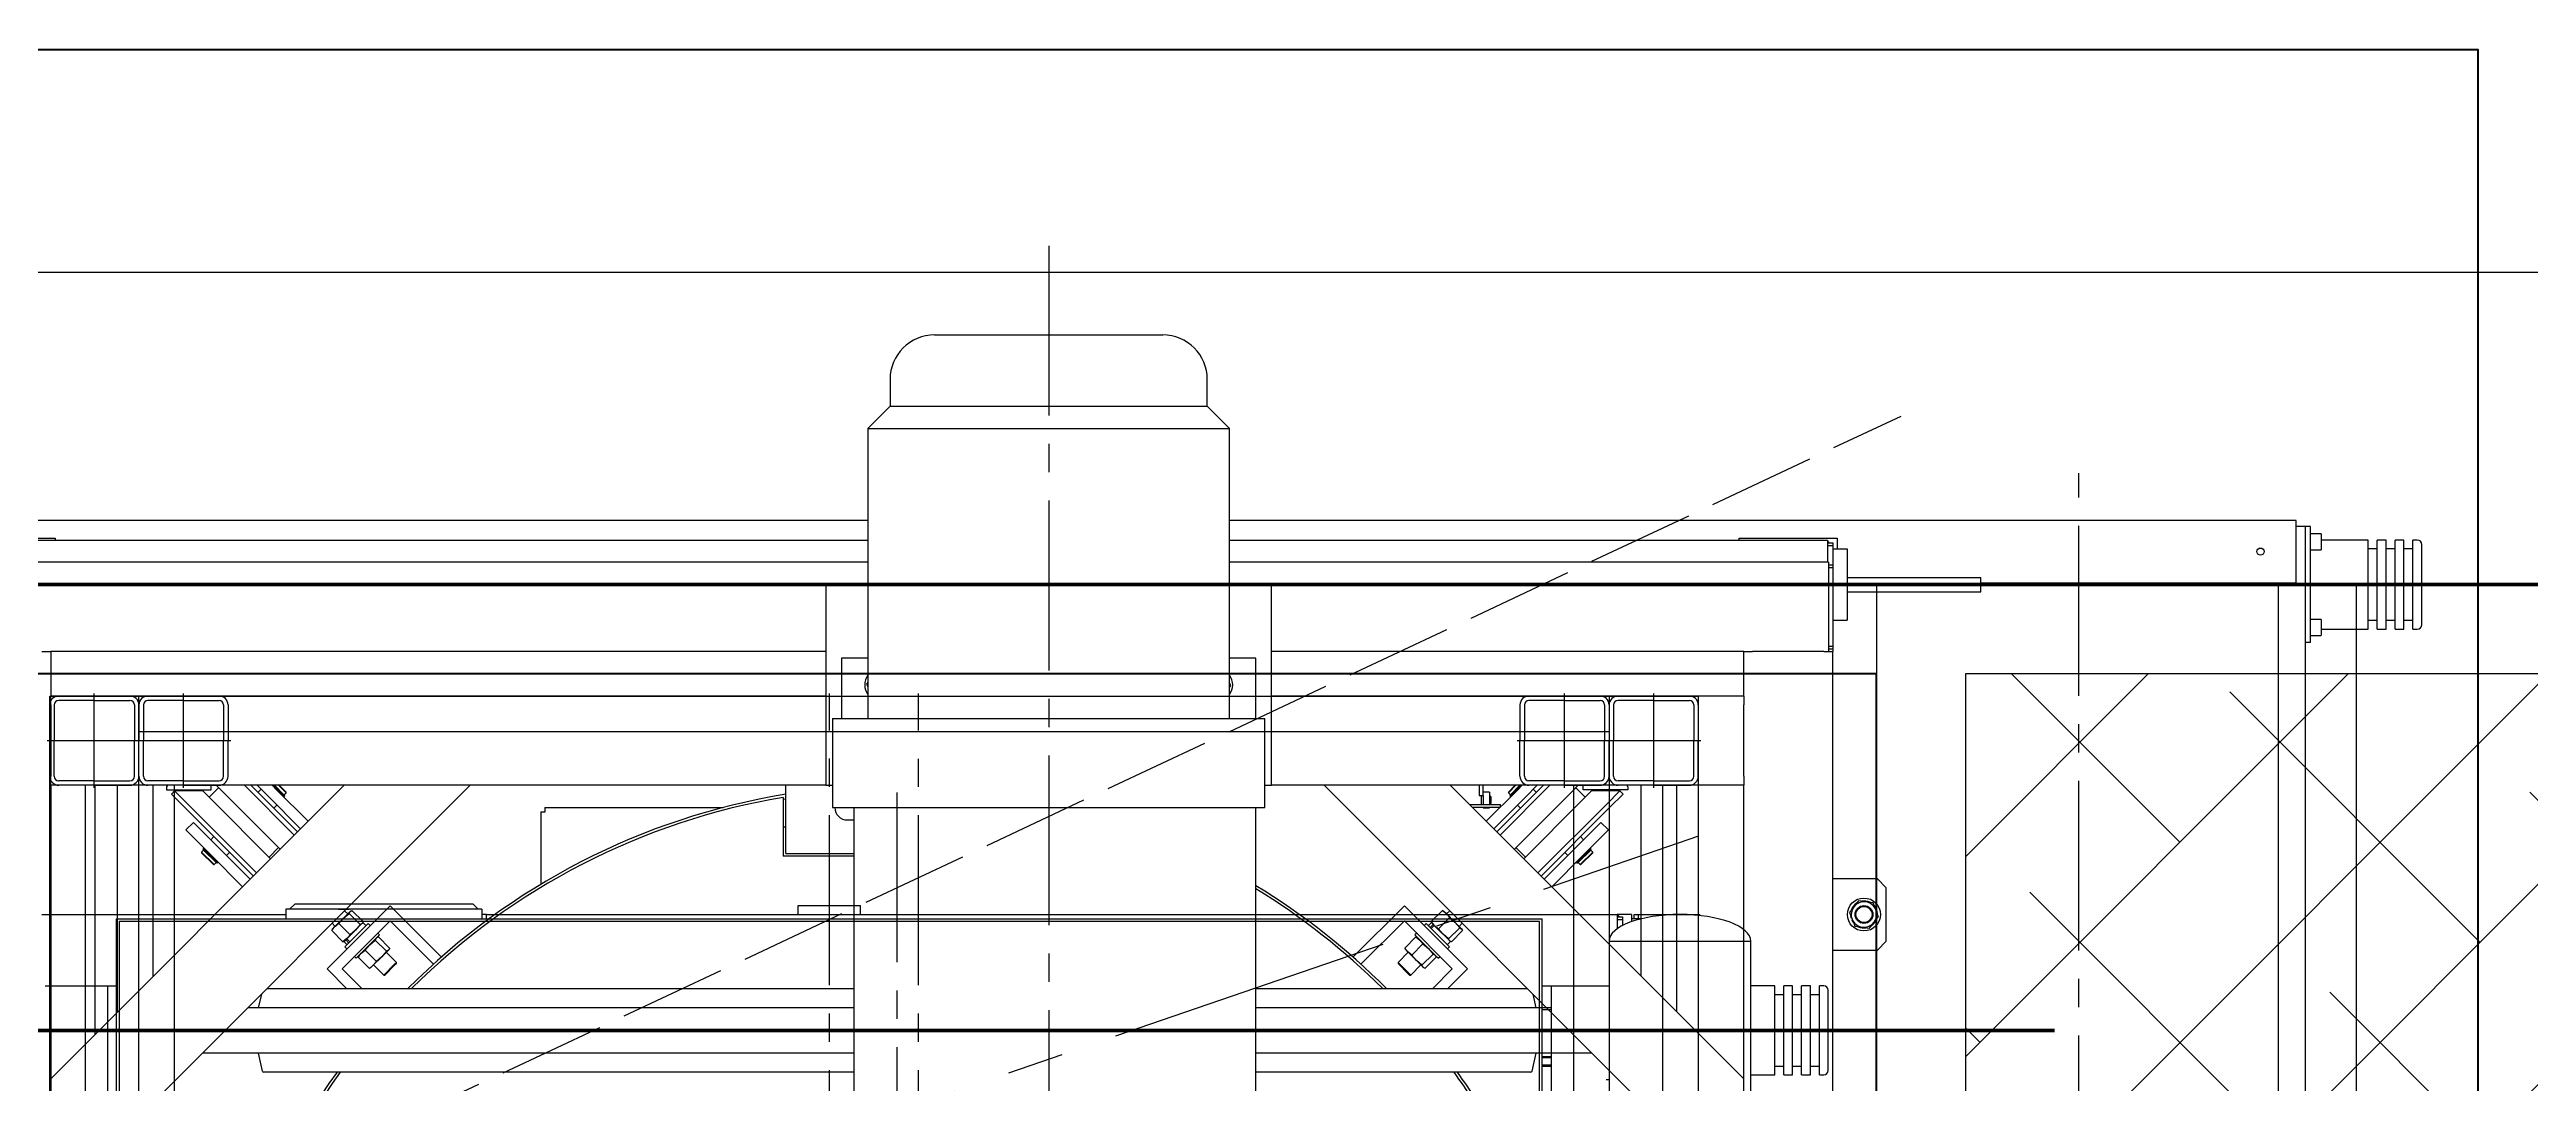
# Model space of a CAD drawing. Header units: millimetres. Extents: x 163705 to 1616509, y 81827 to 302547.
# Drawn here: x 214803 to 217582, y 149705 to 150860 of the extents above; entities that cross this region are included whole.
import ezdxf

# ---------------------------------------------------------------- set-up
doc = ezdxf.new("R2010")
doc.units = ezdxf.units.MM
doc.header["$LTSCALE"] = 10
for name, pattern in [('ACAD_ISO02W100', [15, 12, -3]), ('CENTER', [50.8, 31.75, -6.35, 6.35, -6.35]), ('CENTER2', [28.575, 19.05, -3.175, 3.175, -3.175])]:
    doc.linetypes.add(name, pattern=pattern)
for name, color, linetype, lineweight in [('1-中心线', 1, 'CENTER2', 0), ('1-填充', 8, 'Continuous', 18), ('1-护栏', 4, 'Continuous', 18), ('1-虚线', 8, 'ACAD_ISO02W100', 0), ('1-设备轮廓', 2, 'Continuous', 18), ('1-轴线', 9, 'CENTER', 0)]:
    doc.layers.add(name, color=color, linetype=linetype, lineweight=lineweight)
doc.styles.get("Standard").update_dxf_attribs({"font": 'arial.ttf'})

# ---------------------------------------------------------------- blocks, each defined once
blk = doc.blocks.new('G$CCFF6A2D1')
for p, q in [((3, 93), (3, 53)), ((8, 93), (8, 53)), ((53, 103), (13, 103)), ((53, 98), (13, 98)), ((53, 0), (53, 106)), ((53, 103), (93, 103)), ((53, 98), (93, 98)), ((98, 93), (98, 53)), ((103, 93), (103, 53)), ((0, 53), (106, 53)), ((3, 13), (3, 53)), ((8, 13), (8, 53)), ((98, 13), (98, 53)), ((103, 13), (103, 53)), ((53, 8), (13, 8)), ((53, 3), (13, 3)), ((53, 8), (93, 8)), ((53, 3), (93, 3))]:
    blk.add_line(p, q)
for centre, radius, start, end in [((13, 93), 10, 90, 180), ((13, 93), 5, 90, 180), ((93, 93), 10, 0, 90), ((93, 93), 5, 0, 90), ((13, 13), 10, 180, 270), ((13, 13), 5, 180, 270), ((93, 13), 5, 270, 0), ((93, 13), 10, 270, 0)]:
    blk.add_arc(centre, radius, start, end)
blk.add_text('HC_SUPERPART', height=0.001).set_placement((53, 53))
blk = doc.blocks.new('G$CB724F952')
blk.add_lwpolyline([(3, 3), (3, 1753), (1753, 1753), (1753, 3)], close=True)
for points in [[(1653, 1713), (103, 1713)], [(43, 103), (43, 1653)], [(1713, 1653), (1713, 103)], [(1653, 43), (103, 43)]]:
    blk.add_lwpolyline(points)
at = {"layer": '1-中心线'}
for p, q in [((878, 0), (878, 1756)), ((0, 878), (1756, 878))]:
    blk.add_line(p, q, dxfattribs=at)
for p in [(0, 1650), (1650, 1650), (0, 0), (1650, 0)]:
    blk.add_blockref('G$CCFF6A2D1', p)
blk = doc.blocks.new('G$C3B61D3F5')
for p, q in [((1421, 1335.9), (1201, 1335.9)), ((1201, 1335.9), (1201, 1325)), ((1211, 1341.7), (1205.2, 1335.9)), ((1411, 1341.7), (1211, 1341.7)), ((1260, 1335.9), (1272, 1335.9)), ((1362, 1335.9), (1350, 1335.9)), ((1416.8, 1335.9), (1411, 1341.7)), ((1421, 1335.9), (1421, 1325)), ((1776, 1330), (1776, 1340)), ((1776, 1340), (1846, 1340)), ((1846, 1330), (1846, 1340)), ((927, 1330), (1201, 1330)), ((1011, 1095), (1011, 1325)), ((1011, 1325), (2611, 1325)), ((2608, 1322), (1014, 1322)), ((1014, 1322), (1014, 1095)), ((1426, 1330), (1421, 1330)), ((1426, 1325), (1426, 1330)), ((1426, 1330), (2695, 1330)), ((2608, 1095), (2608, 1322)), ((2611, 1095), (2611, 1325)), ((2711, 1330), (2695, 1330)), ((2695, 1330), (2695, 1320)), ((2695, 1327.5), (2701, 1327.5)), ((2695, 1324.5), (2701, 1324.5)), ((2695, 1320), (2695, 1313.9)), ((2701, 1327.5), (2701, 1324.5)), ((2701, 1324.5), (2701, 1317.5)), ((2711, 1330), (2711, 1322)), ((2719, 1325), (2711, 1325)), ((2711, 1322), (2711, 1321.8)), ((2714, 1325), (2714, 1330)), ((2714, 1330), (2719, 1330)), ((2719, 1325), (2719, 1330)), ((2719, 1330), (2783, 1330)), ((2721.6, 1325), (2719, 1325)), ((2783, 1329.3), (2783, 1330)), ((2783, 1330), (2788, 1330)), ((2788, 1328.8), (2788, 1330)), ((2686, 1300), (2686, 1145)), ((2686, 1300), (2845, 1300)), ((2686, 1300), (2845, 1300)), ((2845, 1125), (2845, 1300)), ((931, 1250), (991, 1250)), ((991, 1250), (1001, 1250)), ((1001, 1250), (1011, 1250)), ((1001, 1120), (1001, 1250)), ((2611, 1250), (2621, 1250)), ((2611, 1225.5), (2621, 1225.5)), ((2611, 1223.5), (2621, 1223.5)), ((2621, 1250), (2621, 1120)), ((2621, 1250), (2631, 1250)), ((2631, 1250), (2686, 1250)), ((2872, 1250), (2845, 1250)), ((2872, 1150), (2872, 1250)), ((2882, 1240), (2872, 1240)), ((2892, 1250), (2882, 1250)), ((2882, 1150), (2882, 1250)), ((2892, 1150), (2892, 1250)), ((2902, 1240), (2892, 1240)), ((2912, 1250), (2902, 1250)), ((2902, 1150), (2902, 1250)), ((2912, 1150), (2912, 1250)), ((2922, 1240), (2912, 1240)), ((2927, 1250), (2922, 1250)), ((2922, 1150), (2922, 1250)), ((2932, 1155), (2932, 1245)), ((2611, 1170.6), (2621, 1170.6)), ((2611, 1169.5), (2621, 1169.5)), ((2611, 1161.5), (2621, 1161.5)), ((2611, 1160.5), (2621, 1160.5)), ((2621, 1159.5), (2611, 1159.5)), ((2682.7, 1145), (2686, 1145)), ((2686, 1145), (2686, 1095)), ((2845, 1150), (2872, 1150)), ((2872, 1160), (2882, 1160)), ((2882, 1150), (2892, 1150)), ((2892, 1160), (2902, 1160)), ((2902, 1150), (2912, 1150)), ((2912, 1160), (2922, 1160)), ((2922, 1150), (2927, 1150))]:
    blk.add_line(p, q)
at = {"flags": 128}
blk.add_lwpolyline([(2697.6, 1327.5), (2696.6, 1328.3), (2695, 1329.2)], dxfattribs=at)
for centre, start, end in [((2927, 1245), 0, 90), ((2927, 1155), 270, 0)]:
    blk.add_arc(centre, 5, start, end)
for major_axis, start_param, end_param in [((-79.5, 0), 4.712389, 6.283185), ((79.5, 0), 0, 1.570796)]:
    blk.add_ellipse((2765.5, 1300), major_axis=major_axis, ratio=0.377358, start_param=start_param, end_param=end_param)
at = {"layer": '1-中心线'}
blk.add_line((2737, 1200), (3002, 1200), dxfattribs=at)
blk = doc.blocks.new('A$C2f6614b9')
at = {"layer": '1-护栏'}
blk.add_lwpolyline([(0, 450), (17263.8, 450), (17263.8, 7650), (0, 7650)], close=True, dxfattribs=at)
at = {"layer": '1-设备轮廓', "lineweight": 50, "ltscale": 5}
blk.add_line((16925, 7150), (1300, 7150), dxfattribs=at)
at = {"layer": '1-设备轮廓'}
for name, p in [('G$CB724F952', (14672, 5772)), ('G$C3B61D3F5', (13739, 5950))]:
    blk.add_blockref(name, p, dxfattribs=at)
blk = doc.blocks.new('SW_CENTERMARKSYMBOL_0')
at = {"lineweight": 18}
for p, q in [((0, 5), (0, 774.5)), ((-5, 0), (-774.5, 0)), ((0, 0), (-2.5, 0)), ((0, 0), (0, 2.5)), ((0, 0), (0, -2.5)), ((0, 0), (2.5, 0)), ((5, 0), (774.5, 0)), ((0, -5), (0, -774.5))]:
    blk.add_line(p, q, dxfattribs=at)
blk = doc.blocks.new('G$CE9C43516')
for p, q in [((1413, 2560), (1669, 2560)), ((1363, 2510), (1363, 2480)), ((1719, 2480), (1719, 2510)), ((1363, 2480), (1338, 2455)), ((1363, 2480), (1719, 2480)), ((1744, 2455), (1719, 2480)), ((1338, 2455), (1338, 2130)), ((1338, 2455), (1744, 2455)), ((1744, 2130), (1744, 2455)), ((1338, 2352), (241, 2352)), ((2941, 2352), (1744, 2352)), ((2941, 2349), (2941, 2352)), ((2941, 2282), (2941, 2349)), ((2951, 2345), (2941, 2345)), ((2957, 2345), (2951, 2345)), ((2951, 2345), (2951, 2280)), ((2957, 2215), (2957, 2345)), ((2968.9, 2337), (2957, 2337)), ((2969, 2336.9), (2969, 2319.1)), ((316, 2332), (426, 2332)), ((327, 2330), (1338, 2330)), ((426, 2332), (426, 2330)), ((1744, 2330), (2415, 2330)), ((2316, 2332), (2426, 2332)), ((2316, 2330), (2316, 2332)), ((2415, 2330), (2415, 2318)), ((2415, 2327), (2421, 2327)), ((2415, 2324), (2421, 2324)), ((2415, 2318), (2415, 2305)), ((2421, 2327), (2421, 2324)), ((2421, 2324), (2421, 2302)), ((2421, 2320), (2437, 2320)), ((2426, 2332), (2426, 2320)), ((2437, 2320), (2437, 2240)), ((2957, 2319), (2968.9, 2319)), ((3022, 2330), (2969, 2330)), ((3022, 2230), (3022, 2330)), ((3032, 2320), (3022, 2320)), ((3042, 2330), (3032, 2330)), ((3032, 2230), (3032, 2330)), ((3042, 2230), (3042, 2330)), ((3052, 2320), (3042, 2320)), ((3062, 2330), (3052, 2330)), ((3052, 2230), (3052, 2330)), ((3062, 2230), (3062, 2330)), ((3072, 2320), (3062, 2320)), ((3077, 2330), (3072, 2330)), ((3072, 2230), (3072, 2330)), ((3082, 2235), (3082, 2325)), ((1338, 2305), (326, 2305)), ((1338, 2280), (1291, 2280)), ((1291, 2280), (1291, 2055)), ((2416, 2305), (1744, 2305)), ((1791, 2280), (1744, 2280)), ((1791, 2055), (1791, 2280)), ((2416, 2305), (2416, 2295)), ((2416, 2302), (2421, 2302)), ((2416, 2299), (2421, 2299)), ((2416, 2295), (2416, 2215)), ((2421, 2302), (2421, 2299)), ((2421, 2299), (2421, 2211)), ((2437, 2288), (2552.4, 2288)), ((2552.4, 2288), (2587, 2288)), ((2587, 2272), (2587, 2288)), ((2587, 2282), (2941, 2282)), ((2921, 2280), (2587, 2280)), ((2597, 2282), (2597, 2280)), ((2797, 2280), (2797, 2282)), ((2857, 2280), (3182, 2280)), ((2861, 2280), (2861, 2282)), ((2921, 2280), (2921, 280)), ((2951, 2280), (2921, 2280)), ((2921, 2280), (2921, 280)), ((2941, 2282), (2941, 2280)), ((2951, 2280), (2951, 280)), ((2437, 2272), (2552.4, 2272)), ((2552.4, 2272), (2587, 2272)), ((2421, 2240), (2437, 2240)), ((2968.9, 2241), (2957, 2241)), ((2969, 2240.9), (2969, 2223.1)), ((2969, 2230), (3022, 2230)), ((3022, 2240), (3032, 2240)), ((3032, 2230), (3042, 2230)), ((3042, 2240), (3052, 2240)), ((3052, 2230), (3062, 2230)), ((3062, 2240), (3072, 2240)), ((3072, 2230), (3077, 2230)), ((411, 2205), (421, 2205)), ((1291, 2205), (421, 2205)), ((421, 2205), (421, 2155)), ((1308.5, 2197.5), (1308.5, 2130)), ((1338, 2197.5), (1308.5, 2197.5)), ((1773.5, 2197.5), (1744, 2197.5)), ((1773.5, 2130), (1773.5, 2197.5)), ((2321, 2205), (1791, 2205)), ((2321, 2155), (2321, 2205)), ((2321, 2205), (2331, 2205)), ((2411, 2205), (2331, 2205)), ((2411, 2205), (2421, 2205)), ((2416, 2215), (2416, 2205)), ((2416, 2211), (2421, 2211)), ((2416, 2208), (2421, 2208)), ((2421, 2211), (2421, 2208)), ((2421, 2208), (2421, 2205)), ((2421, 355), (2421, 2205)), ((2957, 2215), (2951, 2215)), ((2957, 2223), (2968.9, 2223)), ((1338, 2170.5), (1336.5, 2168.3)), ((1336.5, 2168.3), (1338, 2165.4)), ((1745.5, 2166.7), (1744, 2169.6)), ((1291, 2155), (421, 2155)), ((421, 2145), (421, 2155)), ((421, 2145), (421, 2065)), ((1744, 2164.5), (1745.5, 2166.7)), ((2321, 2155), (1791, 2155)), ((2321, 2155), (2321, 2145)), ((2321, 2065), (2321, 2145)), ((1298.5, 2130), (1298.5, 2030)), ((1298.5, 2130), (1783.5, 2130)), ((1783.5, 2030), (1783.5, 2130)), ((421, 2055), (421, 2065)), ((2321, 2065), (2321, 2055)), ((1291, 2055), (421, 2055)), ((421, 2055), (421, 505)), ((421, 1725.7), (750.3, 2055)), ((421, 1584.3), (891.7, 2055)), ((471, 1775.7), (471, 2055)), ((496, 1800.7), (496, 2055)), ((536, 1840.7), (536, 2055)), ((551, 2053.3), (551, 2050)), ((551, 2050), (601, 2050)), ((559.9, 2048.6), (556.4, 2045.1)), ((571.6, 2029.9), (556.4, 2045.1)), ((591.8, 2048.6), (559.9, 2048.6)), ((575.1, 2033.5), (559.9, 2048.6)), ((648.4, 1953.1), (571.6, 2029.9)), ((651.9, 1956.6), (575.1, 2033.5)), ((602.7, 2037.7), (591.8, 2048.6)), ((609.4, 2052.2), (598.8, 2041.6)), ((601, 2050), (601, 2055)), ((667.8, 1972.6), (602.7, 2037.7)), ((613.3, 2048.3), (606.6, 2055)), ((678.4, 1983.2), (613.3, 2048.3)), ((694.4, 1999.1), (638.4, 2055)), ((697.9, 2002.6), (645.5, 2055)), ((666, 2041.6), (652.6, 2055)), ((657.2, 2050.4), (653.6, 2046.9)), ((701.4, 2006.1), (666, 2041.6)), ((674.5, 2050), (669.5, 2055)), ((682.9, 2042.3), (670.2, 2055)), ((671.3, 2029.2), (674.9, 2032.7)), ((683.6, 2043), (671.7, 2055)), ((682.8, 2044.2), (672.1, 2055)), ((709.9, 2014.6), (674.5, 2050)), ((685.1, 2046.5), (676.6, 2055)), ((677.3, 2055), (685.1, 2047.2)), ((681.6, 2043), (681.9, 2043.3)), ((682.3, 2044.4), (682.5, 2044.6)), ((682.8, 2044.2), (685.1, 2046.5)), ((682.9, 2042.3), (683.6, 2043)), ((685.1, 2046.5), (685.1, 2047.2)), ((975.7, 2030), (1175.7, 2030)), ((975.7, 2030), (975.7, 2026)), ((1243, 2041.3), (1243, 1975.3)), ((1243, 2039.3), (1246, 2039.8)), ((1246, 1978.3), (1246, 2055)), ((1291, 2055), (1298.5, 2055)), ((1298.5, 2030), (1783.5, 2030)), ((1322.5, 2030), (1322.5, 530)), ((1773.5, 530), (1773.5, 2030)), ((1783.5, 2055), (1791, 2055)), ((2321, 2055), (1791, 2055)), ((2321, 1584.3), (1850.3, 2055)), ((2321, 1725.7), (1991.7, 2055)), ((2013.2, 2033.5), (2047.9, 2033.5)), ((2016.2, 2030.5), (2047.9, 2030.5)), ((2024.3, 2055), (2024.3, 2043.4)), ((2024.3, 2043.4), (2028.7, 2043.4)), ((2026.9, 2038.5), (2026.9, 2043.4)), ((2026.9, 2033.5), (2026.9, 2038.5)), ((2026.9, 2033.5), (2028.7, 2033.5)), ((2028.7, 2043.4), (2028.7, 2055)), ((2035.7, 2047.3), (2028.7, 2047.3)), ((2028.7, 2043.5), (2028.7, 2038.4)), ((2028.7, 2038.4), (2028.7, 2033.5)), ((2028.7, 2030.5), (2028.7, 2029.8)), ((2028.7, 2029.8), (2035.7, 2029.8)), ((2032.1, 2014.6), (2067.5, 2050)), ((2035.7, 2047.3), (2035.7, 2038.4)), ((2037.4, 2042.5), (2035.7, 2042.5)), ((2035.7, 2038.4), (2035.7, 2033.5)), ((2035.7, 2034.5), (2037.4, 2034.5)), ((2035.7, 2030.5), (2035.7, 2029.8)), ((2037.4, 2042.5), (2037.4, 2038.5)), ((2037.4, 2038.5), (2037.4, 2034.5)), ((2040.6, 2006.1), (2076, 2041.6)), ((2044.1, 2002.6), (2096.5, 2055)), ((2047.6, 1999.1), (2103.6, 2055)), ((2047.9, 2030.5), (2047.9, 2033.5)), ((2056.9, 2047.2), (2064.7, 2055)), ((2065.4, 2055), (2056.9, 2046.5)), ((2056.9, 2047.2), (2056.9, 2046.5)), ((2056.9, 2046.5), (2059.2, 2044.2)), ((2058.5, 2043.1), (2070.3, 2055)), ((2058.5, 2043.1), (2059.2, 2042.4)), ((2059.2, 2042.4), (2071.8, 2055)), ((2059.2, 2044.2), (2069.9, 2055)), ((2059.5, 2044.6), (2059.7, 2044.4)), ((2060.1, 2043.3), (2060.4, 2043)), ((2063.6, 1983.2), (2128.7, 2048.3)), ((2067.1, 2032.7), (2070.7, 2029.2)), ((2067.5, 2050), (2072.5, 2055)), ((2074.2, 1972.6), (2139.3, 2037.7)), ((2076, 2041.6), (2089.4, 2055)), ((2088.4, 2046.9), (2084.8, 2050.4)), ((2090.1, 1956.6), (2166.9, 2033.5)), ((2093.6, 1953.1), (2170.4, 2029.9)), ((2128.7, 2048.3), (2135.4, 2055)), ((2143.2, 2041.6), (2132.6, 2052.2)), ((2139.3, 2037.7), (2150.2, 2048.6)), ((2141, 2050), (2141, 2055)), ((2191, 2050), (2141, 2050)), ((2182.1, 2048.6), (2150.2, 2048.6)), ((2166.9, 2033.5), (2182.1, 2048.6)), ((2170.4, 2029.9), (2185.6, 2045.1)), ((2185.6, 2045.1), (2182.1, 2048.6)), ((2191, 2053.3), (2191, 2050)), ((2206, 1840.7), (2206, 2055)), ((2246, 1800.7), (2246, 2055)), ((2321, 505), (2321, 2055)), ((581.2, 2013.3), (572.7, 2004.8)), ((601, 1976.5), (572.7, 2004.8)), ((609.4, 1985), (581.2, 2013.3)), ((971, 2025.3), (971, 1943.8)), ((971, 2025.3), (975, 2025.3)), ((1243, 2008.3), (1246, 2008.3)), ((1315, 2016), (1322.5, 2016)), ((2132.6, 1985), (2160.8, 2013.3)), ((2141, 1976.5), (2169.3, 2004.8)), ((2169.3, 2004.8), (2160.8, 2013.3)), ((592.6, 1982.3), (590.4, 1980)), ((590.4, 1980), (590.4, 1979.3)), ((590.4, 1980), (604.5, 1965.9)), ((603.8, 1965.9), (590.4, 1979.3)), ((592.7, 1984.1), (591.9, 1983.4)), ((607.9, 1967.5), (591.9, 1983.4)), ((606.8, 1968.2), (592.6, 1982.3)), ((608.6, 1968.2), (592.7, 1984.1)), ((593.2, 1982.2), (593, 1981.9)), ((593.9, 1983.6), (593.5, 1983.2)), ((604.1, 1997.4), (600.6, 1993.8)), ((636.4, 1941.1), (601, 1976.5)), ((644.9, 1949.6), (609.4, 1985)), ((618.3, 1976.1), (621.8, 1979.7)), ((666, 1974.4), (676.6, 1985)), ((1322.5, 1975.3), (1243, 1975.3)), ((1246, 1978.3), (1322.5, 1978.3)), ((2065.4, 1985), (2076, 1974.4)), ((2097.1, 1949.6), (2132.6, 1985)), ((2105.6, 1941.1), (2141, 1976.5)), ((2120.2, 1979.7), (2123.7, 1976.1)), ((2133.3, 1968.1), (2149.2, 1984)), ((2134, 1967.4), (2149.9, 1983.3)), ((2135.2, 1968.2), (2149.4, 1982.3)), ((2137.5, 1965.9), (2151.6, 1980)), ((2141.4, 1993.8), (2137.9, 1997.4)), ((2151.6, 1979.3), (2138.2, 1965.9)), ((2148.5, 1983.2), (2148.1, 1983.6)), ((2149, 1981.9), (2148.8, 1982.2)), ((2149.9, 1983.3), (2149.2, 1984)), ((2151.6, 1980), (2149.4, 1982.3)), ((2151.6, 1979.3), (2151.6, 1980)), ((603.8, 1965.9), (604.5, 1965.9)), ((604.5, 1965.9), (606.8, 1968.2)), ((606.4, 1968.5), (606.6, 1968.7)), ((607.7, 1969.1), (608, 1969.4)), ((607.9, 1967.5), (608.6, 1968.2)), ((2133.3, 1968.1), (2134, 1967.4)), ((2134, 1969.4), (2134.3, 1969.1)), ((2135.2, 1968.2), (2137.5, 1965.9)), ((2135.4, 1968.7), (2135.6, 1968.5)), ((2137.5, 1965.9), (2138.2, 1965.9)), ((2471, 1950), (2421, 1950)), ((2481, 1940), (2471, 1950)), ((801.8, 1919.9), (731.1, 1849.2)), ((859.5, 1862.2), (801.8, 1919.9)), ((1940.2, 1919.9), (1882.5, 1862.2)), ((2010.9, 1849.2), (1940.2, 1919.9)), ((2444.8, 1918.8), (2439.7, 1912.3)), ((2449.9, 1925.3), (2444.8, 1918.8)), ((2458, 1924.1), (2449.9, 1925.3)), ((2466.2, 1923), (2458, 1924.1)), ((2469.2, 1915.3), (2466.2, 1923)), ((2481, 1880), (2481, 1940)), ((736.4, 1891.9), (740, 1896.4)), ((737, 1892.9), (736.4, 1891.9)), ((736.4, 1891.9), (749, 1879.3)), ((736.8, 1900.1), (740.3, 1896.6)), ((737.2, 1893.6), (736.9, 1893)), ((737.2, 1893.6), (740, 1896.4)), ((749.7, 1906), (740, 1896.4)), ((744.4, 1899.9), (749.7, 1906)), ((744.4, 1899.9), (757, 1887.3)), ((748, 1849.2), (801.8, 1903)), ((757, 1913.3), (749.7, 1906)), ((749.7, 1906), (755.8, 1911.3)), ((754.4, 1910.7), (750.9, 1914.2)), ((751.2, 1873.6), (777.4, 1899.8)), ((753.2, 1882.7), (771.4, 1900.9)), ((755.8, 1911.3), (757, 1913.3)), ((755.8, 1911.3), (768.4, 1898.7)), ((757, 1913.3), (759.1, 1914.6)), ((757.4, 1913.8), (757, 1913.3)), ((763.1, 1892.6), (757, 1887.3)), ((758, 1914.1), (757.4, 1913.8)), ((759.1, 1914.6), (771.7, 1902)), ((768.4, 1898.7), (763.1, 1892.6)), ((770.4, 1899.9), (768.4, 1898.7)), ((771.7, 1902), (770.4, 1899.9)), ((770.9, 1900.3), (771.2, 1900.9)), ((775, 1897.4), (771.4, 1900.9)), ((779.5, 1897.7), (777.4, 1899.8)), ((801.8, 1903), (850.5, 1854.2)), ((1891.5, 1854.2), (1940.2, 1903)), ((1940.2, 1903), (1994, 1849.2)), ((1964.6, 1899.8), (1962.5, 1897.7)), ((1964.6, 1899.8), (1990.8, 1873.6)), ((1970.6, 1900.9), (1967, 1897.4)), ((1972.6, 1898.9), (1969, 1895.4)), ((1973.7, 1897.8), (1970.2, 1894.2)), ((1982.9, 1914.6), (1970.3, 1902)), ((1973.9, 1897.5), (1970.3, 1902)), ((1970.3, 1902), (1970.9, 1901)), ((1970.6, 1900.9), (1972.6, 1898.9)), ((1970.8, 1900.9), (1971.1, 1900.3)), ((1972.6, 1898.9), (1973, 1898.5)), ((1973.7, 1897.8), (1973, 1898.5)), ((1973.7, 1897.8), (1991.9, 1879.6)), ((1990.9, 1906.6), (1978.3, 1894)), ((1983.6, 1887.9), (1978.3, 1894)), ((1982.9, 1914.6), (1987.4, 1911)), ((1983.9, 1914), (1982.9, 1914.6)), ((1984.6, 1913.8), (1984, 1914.1)), ((1984.6, 1913.8), (1987.4, 1911)), ((1997, 1901.3), (1987.4, 1911)), ((1991.1, 1914.2), (1987.6, 1910.7)), ((2002.3, 1895.2), (1989.7, 1882.6)), ((1990.9, 1906.6), (1997, 1901.3)), ((2005.6, 1891.9), (1993, 1879.3)), ((1997, 1901.3), (2002.3, 1895.2)), ((2004.3, 1894), (1997, 1901.3)), ((2001.7, 1896.6), (2005.2, 1900.1)), ((2002.3, 1895.2), (2004.3, 1894)), ((2004.3, 1894), (2005.6, 1891.9)), ((2004.8, 1893.6), (2004.3, 1894)), ((2005.1, 1893), (2004.8, 1893.6)), ((2439.7, 1912.3), (2442.8, 1904.7)), ((2441, 1908.7), (2441.4, 1906.4)), ((2441.4, 1906.4), (2442, 1906.6)), ((2442.9, 1904.3), (2442.2, 1904)), ((2445.8, 1897), (2454, 1895.9)), ((2454, 1895.9), (2462.1, 1894.7)), ((2462.1, 1894.7), (2467.2, 1901.2)), ((2467.2, 1901.2), (2472.3, 1907.7)), ((753.5, 1882.9), (749, 1879.3)), ((749, 1879.3), (750, 1879.9)), ((750.1, 1879.6), (752.1, 1881.6)), ((750.1, 1879.8), (750.7, 1880.1)), ((750.1, 1879.6), (753.6, 1876)), ((751.2, 1873.6), (753.3, 1871.5)), ((752.1, 1881.6), (752.5, 1882)), ((752.1, 1881.6), (755.6, 1878)), ((753.2, 1882.7), (752.5, 1882)), ((753.2, 1882.7), (756.8, 1879.2)), ((761.8, 1863), (763.9, 1860.9)), ((763.9, 1860.9), (790.1, 1887.1)), ((766.1, 1862.2), (769.6, 1866.5)), ((766.7, 1863.2), (766.1, 1862.2)), ((766.9, 1863.9), (766.6, 1863.2)), ((769.6, 1866.5), (773.9, 1870)), ((773.9, 1870), (779.2, 1876.1)), ((773.9, 1870), (786.5, 1857.4)), ((779.2, 1876.1), (785.3, 1881.4)), ((792.6, 1862.7), (783, 1853.1)), ((785.3, 1881.4), (786.6, 1883.6)), ((785.3, 1881.4), (797.9, 1868.8)), ((792.6, 1862.7), (786.5, 1857.4)), ((787.8, 1884.4), (787.1, 1884.1)), ((790.1, 1887.1), (788, 1889.2)), ((788.8, 1884.9), (801.4, 1872.3)), ((800.1, 1870.1), (792.6, 1862.7)), ((797.9, 1868.8), (792.6, 1862.7)), ((808.9, 1856.3), (797.5, 1867.6)), ((800.1, 1870.1), (797.9, 1868.8)), ((800.6, 1870.6), (800.1, 1870.1)), ((800.6, 1870.6), (800.9, 1871.3)), ((1944.5, 1867.6), (1933.1, 1856.3)), ((1953.2, 1884.9), (1940.6, 1872.3)), ((1944.1, 1868), (1940.6, 1872.3)), ((1940.6, 1872.3), (1941.2, 1871.4)), ((1941.1, 1871.3), (1941.4, 1870.6)), ((1944.1, 1868), (1941.4, 1870.6)), ((1948.4, 1864.5), (1944.1, 1868)), ((1953.7, 1858.4), (1944.1, 1868)), ((1961, 1877.1), (1948.4, 1864.5)), ((1953.7, 1858.4), (1948.4, 1864.5)), ((1954, 1889.2), (1951.9, 1887.1)), ((1951.9, 1887.1), (1978.1, 1860.9)), ((1953.2, 1884.9), (1957.5, 1881.4)), ((1954.2, 1884.3), (1953.2, 1884.9)), ((1954.9, 1884.1), (1954.2, 1884.4)), ((1957.5, 1881.4), (1961, 1877.1)), ((1972.4, 1865.7), (1959.8, 1853.1)), ((1961, 1877.1), (1967.1, 1871.8)), ((1967.1, 1871.8), (1972.4, 1865.7)), ((1972.4, 1865.7), (1974.6, 1864.4)), ((1975.4, 1863.2), (1975.1, 1863.9)), ((1978.1, 1860.9), (1980.2, 1863)), ((1989.7, 1882.6), (1983.6, 1887.9)), ((1988.4, 1876), (1991.9, 1879.6)), ((1988.7, 1871.5), (1990.8, 1873.6)), ((1990.9, 1880.6), (1989.7, 1882.6)), ((1993, 1879.3), (1990.9, 1880.6)), ((1991.3, 1880.1), (1991.9, 1879.8)), ((2421, 1870), (2471, 1870)), ((2471, 1870), (2481, 1880)), ((731.1, 1849.2), (753.5, 1826.8)), ((770.4, 1826.8), (748, 1849.2)), ((766.1, 1862.2), (778.7, 1849.6)), ((783, 1853.1), (778.7, 1849.6)), ((778.7, 1849.6), (779.6, 1850.2)), ((779.7, 1850.1), (780.4, 1850.4)), ((783, 1853.1), (780.4, 1850.4)), ((786.5, 1857.4), (783, 1853.1)), ((783.4, 1853.5), (794.7, 1842.1)), ((794.7, 1842.1), (806.8, 1854.2)), ((794.7, 1842.1), (796.1, 1842.1)), ((807, 1853), (796.1, 1842.1)), ((806.8, 1854.2), (808.9, 1856.3)), ((808.9, 1854.9), (807, 1853)), ((808.9, 1854.9), (808.9, 1856.3)), ((1933.1, 1856.3), (1933.1, 1854.9)), ((1933.1, 1856.3), (1945.2, 1844.2)), ((1944, 1844), (1933.1, 1854.9)), ((1945.9, 1842.1), (1944, 1844)), ((1945.2, 1844.2), (1947.3, 1842.1)), ((1945.9, 1842.1), (1947.3, 1842.1)), ((1947.3, 1842.1), (1958.6, 1853.5)), ((1959.8, 1853.1), (1953.7, 1858.4)), ((1961.1, 1850.9), (1953.7, 1858.4)), ((1961.1, 1850.9), (1959.8, 1853.1)), ((1961.6, 1850.4), (1961.1, 1850.9)), ((1961.6, 1850.4), (1962.3, 1850.1)), ((1975.9, 1862.2), (1963.3, 1849.6)), ((1994, 1849.2), (1971.6, 1826.8)), ((1988.5, 1826.8), (2010.9, 1849.2)), ((657.4, 1820.7), (653.9, 1805.4)), ((1322.5, 1826.8), (663.5, 1826.8)), ((2078.5, 1826.8), (1773.5, 1826.8)), ((2088.1, 1805.4), (2084.6, 1820.7)), ((1322.5, 1805.4), (642.1, 1805.4)), ((2099.9, 1805.4), (1773.5, 1805.4)), ((1322.5, 1754.6), (591.3, 1754.6)), ((653.9, 1754.6), (658.5, 1734.4)), ((2150.7, 1754.6), (1773.5, 1754.6)), ((2083.5, 1734.4), (2088.1, 1754.6)), ((1322.5, 1733.2), (660.1, 1733.2)), ((2081.9, 1733.2), (1773.5, 1733.2))]:
    blk.add_line(p, q)
at = {"flags": 128}
for points in [[(2416.9, 2327), (2416.7, 2327.2), (2415, 2328.4)], [(2442.2, 1904), (2443.2, 1902), (2444.6, 1900.2)]]:
    blk.add_lwpolyline(points, dxfattribs=at)
for centre, radius in [((2901, 2317), 4), ((2456, 1910), 18.5), ((2456, 1910), 10), ((2456, 1910), 9)]:
    blk.add_circle(centre, radius)
for centre, radius, start, end in [((1413, 2510), 50, 90, 180), ((1669, 2510), 50, 0, 90), ((2968.9, 2336.9), 0.1, 0, 90), ((2968.9, 2319.1), 0.1, 270, 0), ((3077, 2325), 5, 0, 90), ((2968.9, 2240.9), 0.1, 0, 90), ((3077, 2235), 5, 270, 0), ((2968.9, 2223.1), 0.1, 270, 0), ((1353, 2167.5), 18.5, 144.1752, 215.8248), ((1729, 2167.5), 18.5, 324.1752, 35.8248), ((552.7, 2053.3), 1.67, 90, 180), ((1371, 1280), 775, 99.2818, 135.123), ((1371, 1280), 772, 99.5439, 134.9009), ((1315, 2030), 14, 180, 270), ((2189.3, 2053.3), 1.67, 0, 90), ((1371, 1280), 775, 44.877, 58.711), ((1371, 1280), 772, 45.0991, 58.5756), ((2456, 1910), 14.3, 141.8984, 201.8984), ((2456, 1910), 15.1, 123.13, 159.9432), ((2456, 1910), 14.3, 81.8984, 141.8984), ((2456, 1910), 15.1, 64.8671, 98.7369), ((2456, 1910), 14.3, 21.8984, 81.8984), ((2456, 1910), 15.1, 4.4928, 39.3764), ((2456, 1910), 14.3, 201.8984, 261.8984), ((2456, 1910), 15.1, 245.0552, 278.9357), ((2456, 1910), 14.3, 261.8984, 321.8984), ((2456, 1910), 15.1, 304.4288, 339.2896), ((2456, 1910), 14.3, 321.8984, 21.8984), ((1371, 1280), 775, 144.2157, 215.7843), ((1371, 1280), 772, 144.055, 215.945), ((660.1, 1734.8), 1.59, 193, 270), ((1371, 1280), 772, 30.3434, 35.945), ((1371, 1280), 775, 30.2136, 35.7843), ((2081.9, 1734.8), 1.59, 270, 347)]:
    blk.add_arc(centre, radius, start, end)
for points in [[(976, 2025), (976, 2025.7), (975.9, 2027), (975.9, 2028.6), (975.8, 2029.8), (975.7, 2029.9), (975.7, 2030)], [(971, 2025.3), (971.1, 2025.3), (971.2, 2025.2), (972.4, 2025.1), (974, 2025.1), (975.3, 2025), (976, 2025)], [(975, 2025.3), (975, 2025.3), (975, 2025.2), (975.3, 2025.1), (975.6, 2025.1), (975.9, 2025), (976, 2025)], [(976, 2025), (976, 2025.1), (975.9, 2025.4), (975.9, 2025.7), (975.8, 2026), (975.7, 2026), (975.7, 2026)]]:
    blk.add_open_spline(points, degree=3)
for points, knots in [([(740, 1896.4), (741.1, 1897.3), (742.5, 1898.6), (744.1, 1899.7), (744.4, 1899.9)], [0, 0, 0, 0, 0.774963, 1, 1, 1, 1]), ([(1978.3, 1894), (1978, 1894.2), (1976.4, 1895.3), (1975, 1896.6), (1973.9, 1897.5)], [0, 0, 0, 0, 0.225037, 1, 1, 1, 1]), ([(1987.4, 1911), (1988.3, 1909.9), (1989.6, 1908.5), (1990.7, 1906.9), (1990.9, 1906.6)], [0, 0, 0, 0, 0.774963, 1, 1, 1, 1]), ([(2442.8, 1904.7), (2443.6, 1902.7), (2444.6, 1900.1), (2445.6, 1897.6), (2445.8, 1897)], [0, 0, 0, 0, 0.774963, 1, 1, 1, 1]), ([(2472.3, 1907.7), (2472.1, 1908.2), (2471.1, 1910.8), (2470, 1913.3), (2469.2, 1915.3)], [0, 0, 0, 0, 0.225037, 1, 1, 1, 1]), ([(757, 1887.3), (756.8, 1887), (755.7, 1885.4), (754.4, 1884), (753.5, 1882.9)], [0, 0, 0, 0, 0.2250368, 1, 1, 1, 1]), ([(787.8, 1884.4), (788, 1884.5), (788.3, 1884.7), (788.6, 1884.9), (788.8, 1884.9)], [0, 0, 0, 0, 0.5005291, 1, 1, 1, 1]), ([(801.4, 1872.3), (801.4, 1872.1), (801, 1871.3), (800.5, 1870.7), (800.1, 1870.1)], [0, 0, 0, 0, 0.225037, 1, 1, 1, 1]), ([(1975.4, 1863.2), (1975.5, 1863), (1975.7, 1862.7), (1975.9, 1862.4), (1975.9, 1862.2)], [0, 0, 0, 0, 0.500529, 1, 1, 1, 1]), ([(1963.3, 1849.6), (1963.1, 1849.6), (1962.3, 1850), (1961.7, 1850.5), (1961.1, 1850.9)], [0, 0, 0, 0, 0.225037, 1, 1, 1, 1])]:
    blk.add_open_spline(points, degree=3, knots=knots)
at = {"layer": '1-中心线'}
for p, q in [((1541, 2660), (1541, 0)), ((2697, 155), (2697, 2405))]:
    blk.add_line(p, q, dxfattribs=at)
at = {"layer": '1-中心线', "lineweight": 0}
blk.add_blockref('SW_CENTERMARKSYMBOL_0', (1371, 1280), dxfattribs=at)
blk = doc.blocks.new('A$C642F63BD')
at = {"layer": '1-填充'}
h = blk.add_hatch(dxfattribs=at)
h.set_pattern_fill('ANSI38', color=256, scale=50)
h.set_pattern_definition([(45, (-1925, -0.0003), (-112.253, 112.253), []), (135, (-1925, -0.0003), (-336.7596, 112.253), [396.875, -238.125])])
h.paths.add_polyline_path([(100, 1900), (100, 100), (3975, 100), (3975, 1900)])
h.paths.add_polyline_path([(1400, 1000, 0.677608), (839.3, 776.2, 0.677608)], flags=16)
h.paths.add_polyline_path([(2750, 1000, 1), (3400, 1000, 1)], flags=16)
for points in [[(0, 0), (4075, 0), (4075, 2000), (0, 2000)], [(100, 100), (3975, 100), (3975, 1900), (100, 1900)]]:
    blk.add_lwpolyline(points, close=True, dxfattribs=at)
blk = doc.blocks.new('A$C7121566b')
blk.add_lwpolyline([(4649.7, 2600.1), (6924.6, 2600.1), (6924.6, 9600.1), (4649.7, 9600.1)], close=True)
at = {"layer": '1-中心线'}
blk.add_line((0, 9700.1), (51999.9, 9700.1), dxfattribs=at)
at = {"layer": '1-护栏'}
blk.add_lwpolyline([(10999.7, 10050.1), (4199.7, 10050.1), (4199.7, 2150.1), (10999.7, 2150.1)], dxfattribs=at)
at = {"layer": '1-设备轮廓', "lineweight": 50, "ltscale": 5}
blk.add_lwpolyline([(4499.7, 9700.1), (47799.6, 9700.1)], dxfattribs=at)
at = {"layer": '1-轴线'}
blk.add_lwpolyline([(4798.3, 2802.1), (5109.9, 8864.2), (6725.3, 9418.3)], dxfattribs=at)
blk.add_blockref('A$C642F63BD', (6924.6, 7700.1))
at = {"layer": '1-设备轮廓'}
for name, p in [('G$CE9C43516', (4454.7, 7420.1)), ('G$CB724F952', (4971.7, 7822.1))]:
    blk.add_blockref(name, p, dxfattribs=at)

msp = doc.modelspace()

# ---------------------------------------------------------------- linework, layer by layer
msp.add_lwpolyline([(213827.833, 142459.632), (213827.833, 150859.632), (217527.839, 150859.632), (217527.839, 142459.632)], close=True)
at = {"layer": '1-中心线'}
msp.add_line((183311.682, 150259.632), (261928.108, 150259.632), dxfattribs=at)
at = {"layer": '1-虚线'}
msp.add_lwpolyline([(214184.195, 143131.184), (214632.699, 149393.321), (216880.495, 150448.624)], dxfattribs=at)

# ---------------------------------------------------------------- block references
for name, p in [('A$C7121566b', (209928.183, 140559.499)), ('A$C2f6614b9', (200127.833, 142609.632))]:
    msp.add_blockref(name, p)

doc.saveas('drawing.dxf')
